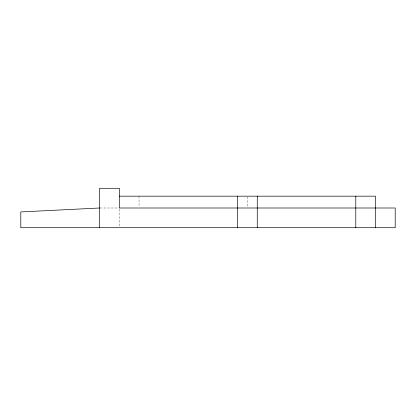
<?xml version="1.0" encoding="UTF-8"?>
<svg xmlns="http://www.w3.org/2000/svg" width="416" height="416" viewBox="0 0 416 416"><rect width="100%" height="100%" fill="white"/><g stroke="black" fill="none" stroke-linecap="round" stroke-linejoin="round"><path stroke-width="0.31" stroke-dasharray="2.08 1.56" d="M100.256 208L118.69 208M247.411 196.799L247.411 207.376M139.032 196.175L139.032 206.757M119.324 209.269L119.324 226.434"/><path stroke-width="0.62" d="M99.622 208L20.8 211.942L20.8 227.703L395.2 227.703L395.2 208L119.324 208L119.324 188.297L99.622 188.297L99.622 227.703M119.324 196.175L375.497 196.175L375.497 227.703M355.789 196.175L355.789 227.703M257.265 196.175L257.265 227.703M237.557 196.175L237.557 227.703"/></g></svg>
